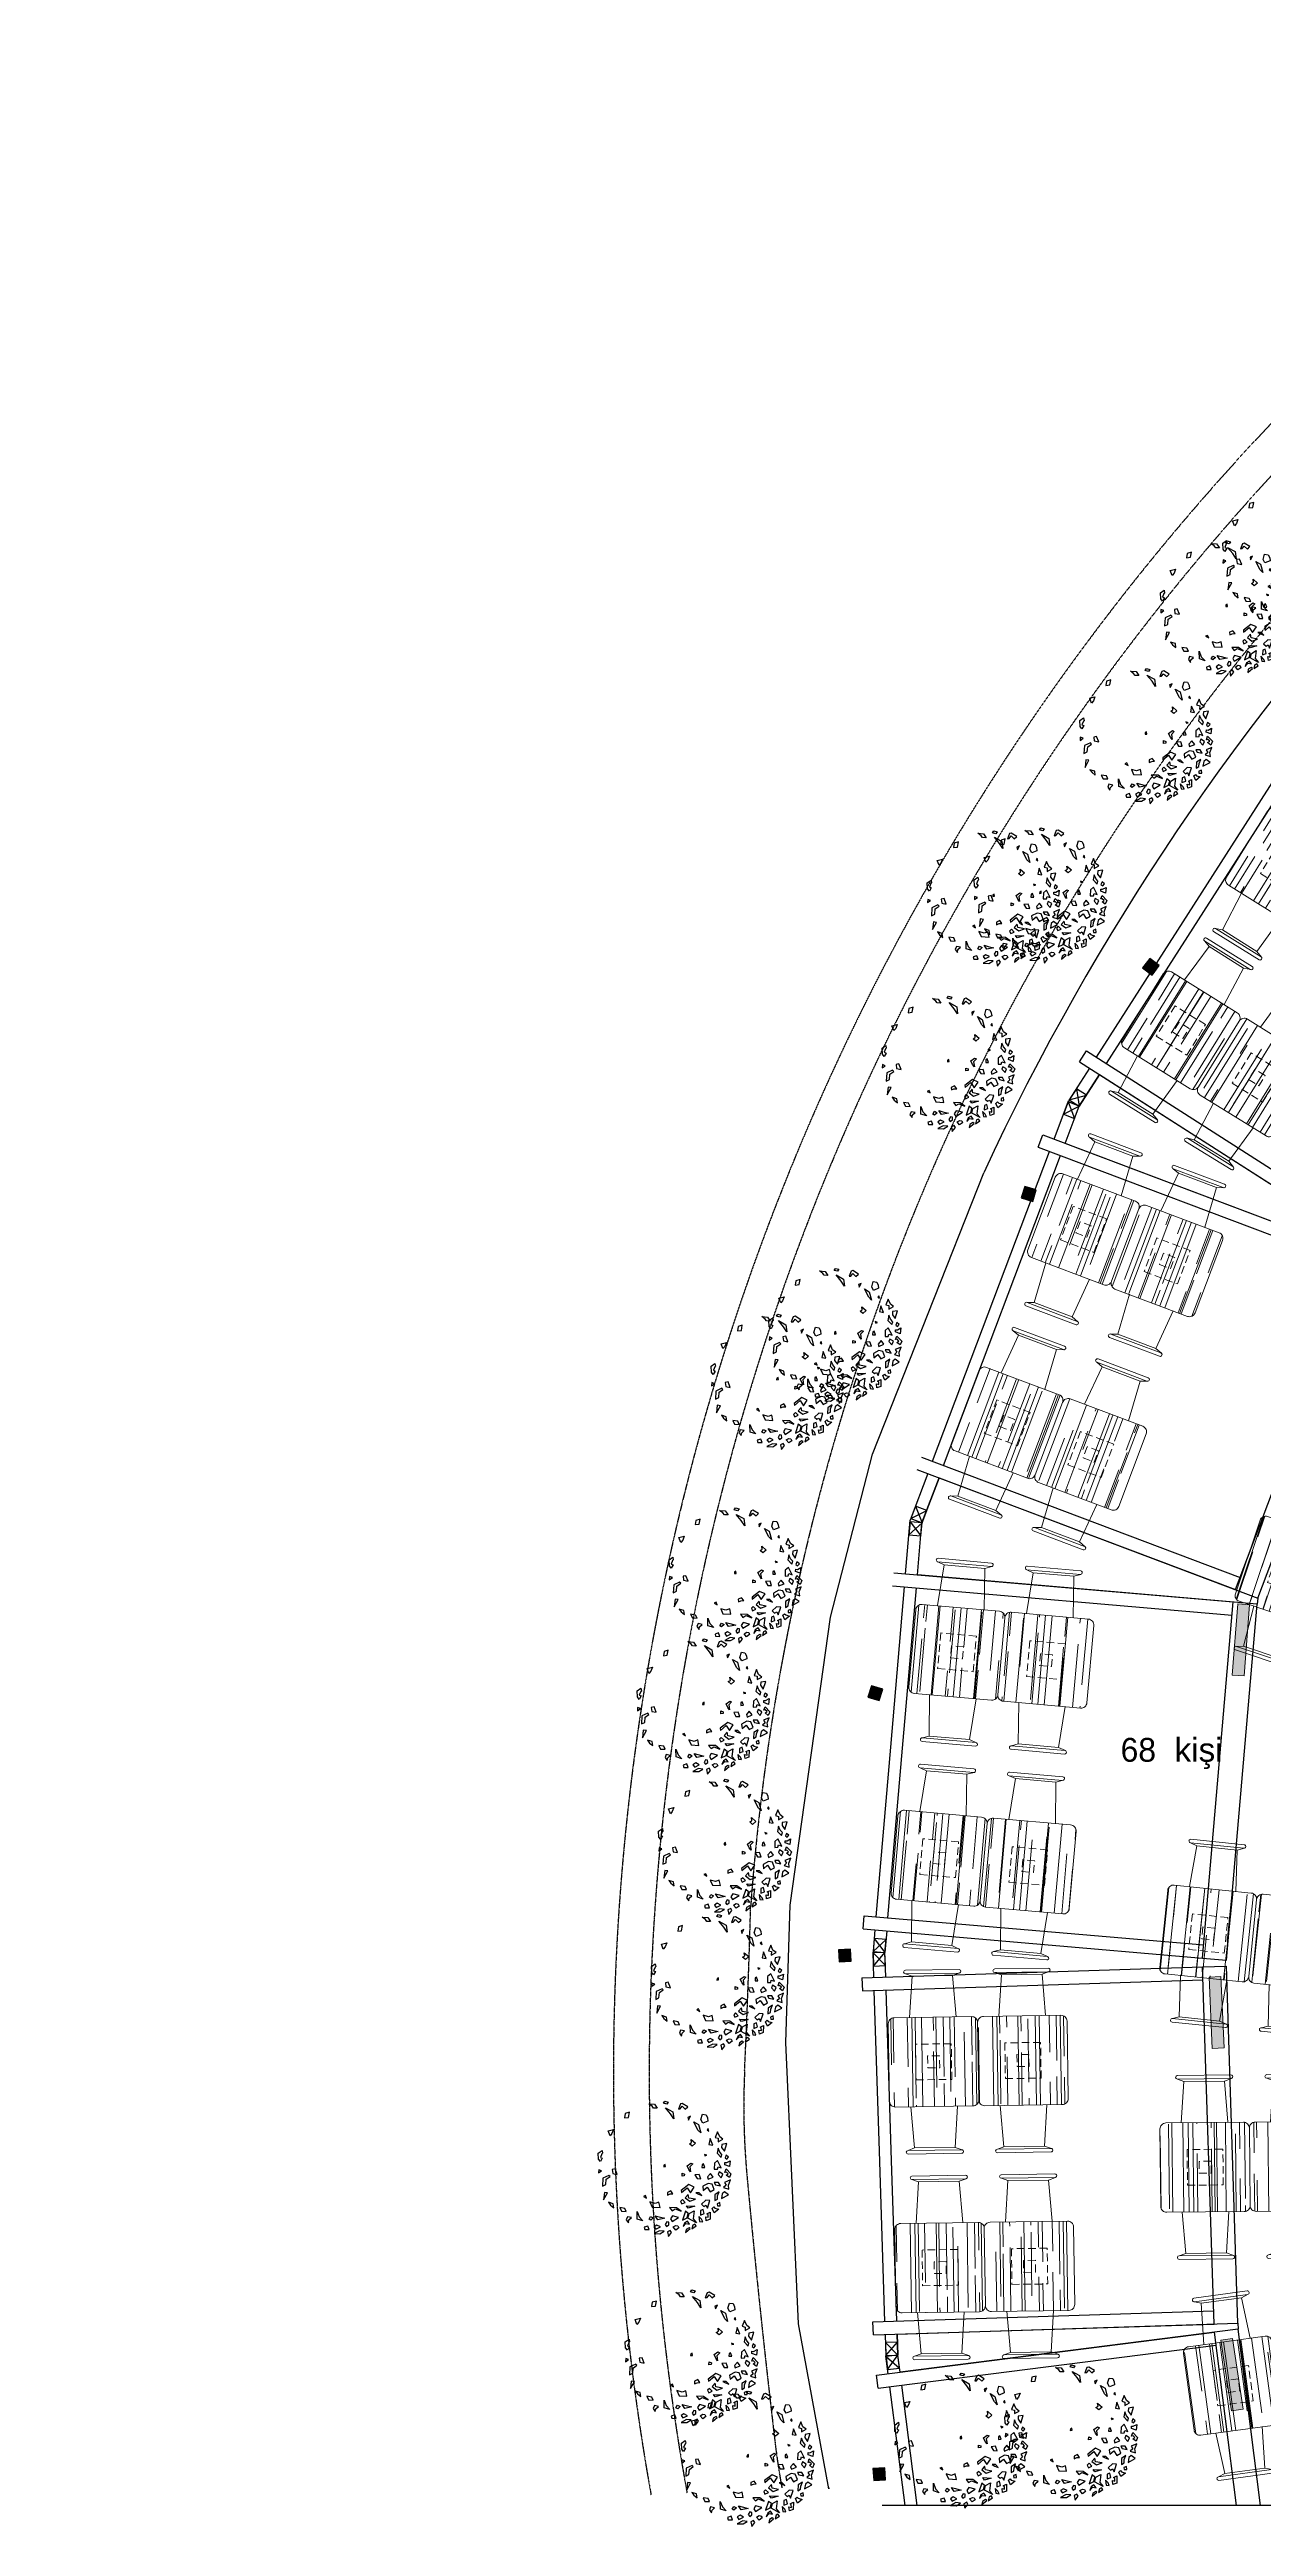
# Model space of a CAD drawing. Header units: millimetres. Extents: x 0 to 45949, y -31098 to 10954.
# Drawn here: x 32598 to 33617, y -7607 to -5528 of the extents above; entities that cross this region are included whole.
import ezdxf
from ezdxf import colors
from ezdxf.entities.mleader import LeaderData, LeaderLine
from ezdxf.enums import TextEntityAlignment as Align
from ezdxf.math import Vec2, Vec3

# ---------------------------------------------------------------- set-up
doc = ezdxf.new("R2010")
doc.units = ezdxf.units.MM
for name, pattern in [('ACAD_ISO02W100', [15, 12, -3]), ('FP-M3-B5-GF$0$FP-M3-B5-GF$0$HIDDEN', [9.525, 6.35, -3.175]), ('HIDDEN', [0.38, 0.25, -0.13])]:
    doc.linetypes.add(name, pattern=pattern)
for name, color, linetype in [('a-pergole-ölçü', 7, 'Continuous'), ('A_IZ_BETONARME', 252, 'HIDDEN'), ('A_ser_olcu', 252, 'Continuous'), ('A绿-1', 94, 'Continuous'), ('TARAMA', 252, 'Continuous'), ('yazı', 21, 'Continuous')]:
    doc.layers.add(name, color=color, linetype=linetype)
doc.layers.add('A_ALAN_BRUT', color=252, linetype='Continuous', lineweight=9)
doc.layers.add('MOBİLYA TEFRİŞ', color=35, linetype='Continuous', lineweight=15)
doc.styles.get("Standard").update_dxf_attribs({"font": 'arial.ttf'})

# ---------------------------------------------------------------- blocks, each defined once
blk = doc.blocks.new('taşıycı ayak')
at = {"layer": 'A_ser_olcu', "true_color": 0x1678d4}
h = blk.add_hatch(color=152, dxfattribs=at)
h.dxf.hatch_style = 1
h.paths.add_polyline_path([(102250.7, 58995.9), (102250.7, 58985.9), (102260.7, 58985.9), (102260.7, 58995.9)])
at = {"layer": 'A_ser_olcu', "color": 152, "true_color": 0x1678d4}
blk.add_lwpolyline([(102250.7, 58995.9), (102250.7, 58985.9), (102260.7, 58985.9), (102260.7, 58995.9)], close=True, dxfattribs=at)
blk = doc.blocks.new('xcvb')
at = {"layer": 'MOBİLYA TEFRİŞ', "linetype": 'Continuous'}
h = blk.add_hatch(dxfattribs=at)
h.set_pattern_fill('AR-RROOF', color=256, scale=0.7, angle=90)
edge = h.paths.add_edge_path()
edge.add_arc((12122.8, 1624), 5, 180, 270)
edge.add_line((12122.8, 1619), (12187.8, 1619))
edge.add_arc((12187.8, 1624), 5, 270, 360)
edge.add_line((12192.8, 1624), (12192.8, 1689))
edge.add_arc((12187.8, 1689), 5, 0, 90)
edge.add_line((12187.8, 1694), (12122.8, 1694))
edge.add_arc((12122.8, 1689), 5, 90, 180)
edge.add_line((12117.8, 1689), (12117.8, 1624))
at = {"color": 252, "linetype": 'FP-M3-B5-GF$0$FP-M3-B5-GF$0$HIDDEN'}
for points in [[(12140.4, 1641.5), (12170.4, 1641.5), (12170.4, 1671.5), (12140.4, 1671.5)], [(12150.4, 1651.5), (12160.4, 1651.5), (12160.4, 1661.5), (12150.4, 1661.5)]]:
    blk.add_lwpolyline(points, close=True, dxfattribs=at)
at = {"layer": 'MOBİLYA TEFRİŞ'}
blk.add_lwpolyline([(12117.8, 1624, 0.414214), (12122.8, 1619), (12187.8, 1619, 0.414214), (12192.8, 1624), (12192.8, 1689, 0.414214), (12187.8, 1694), (12122.8, 1694, 0.414214), (12117.8, 1689)], format="xyb", close=True, dxfattribs=at)
blk = doc.blocks.new('MEŞE+GİYDİRME 75')
at = {"layer": 'MOBİLYA TEFRİŞ', "color": 252}
for p, q in [((19577.7, 2823.7), (19532.7, 2823.7)), ((19532.7, 2823.7), (19577.7, 2823.7)), ((19532.7, 2820.7), (19577.7, 2820.7)), ((19532.7, 2820.7), (19532.7, 2820.7)), ((19538.2, 2818.7), (19532.7, 2820.7)), ((19535.6, 2784.1), (19538.2, 2818.7)), ((19538.2, 2818.7), (19572.3, 2818.7)), ((19572.3, 2818.7), (19578.2, 2820.8)), ((19574.8, 2784.1), (19572.3, 2818.7)), ((19535.6, 2709.1), (19538.2, 2674.4)), ((19574.8, 2709.1), (19572.3, 2674.4)), ((19538.2, 2674.4), (19532.7, 2672.4)), ((19532.7, 2672.4), (19577.7, 2672.4)), ((19532.7, 2672.4), (19532.7, 2672.4)), ((19577.7, 2669.4), (19532.7, 2669.4)), ((19532.7, 2669.4), (19577.7, 2669.4)), ((19538.2, 2674.4), (19572.3, 2674.4)), ((19572.3, 2674.4), (19578.2, 2672.3))]:
    blk.add_line(p, q, dxfattribs=at)
for centre, start, end in [((19532.7, 2822.2), 90, 270), ((19577.7, 2822.2), 270, 90), ((19532.7, 2670.9), 90, 270), ((19577.7, 2670.9), 270, 90)]:
    blk.add_arc(centre, 1.5, start, end, dxfattribs=at)
at = {"color": 1, "linetype": 'ACAD_ISO02W100', "lineweight": 100}
blk.add_blockref('xcvb', (7399.9, 1090), dxfattribs=at)
blk = doc.blocks.new('_TagSlot')
at = {"color": 0, "linetype": 'ByBlock', "lineweight": -2, "transparency": 16777216}
for p, q in [((-4, 4), (4, 4)), ((-4, -4), (4, -4))]:
    blk.add_line(p, q, dxfattribs=at)
for centre, start, end in [((-4, 0), 90, 270), ((4, 0), 270, 90)]:
    blk.add_arc(centre, 4, start, end, dxfattribs=at)
at = {"layer": 'MOBİLYA TEFRİŞ', "color": 0, "transparency": 16777216}
blk.add_attdef('TAGNUMBER', text='', height=3, dxfattribs=at).set_placement((0, -1.5), align=Align.CENTER)
blk = doc.blocks.new('fdg')
at = {"layer": 'a-pergole-ölçü', "color": 1}
for p, q in [((30714.3, -11819.5, 0.7), (30714.3, -11829.5, 0.7)), ((30725.3, -11819.5, 0.7), (30714.3, -11819.5, 0.7)), ((30725.3, -11819.5, 0.7), (30714.3, -11829.5, 0.7)), ((30714.3, -11819.5, 0.7), (30725.3, -11829.5, 0.7)), ((30714.3, -11829.5, 0.7), (30725.3, -11829.5, 0.7)), ((30725.3, -11829.5, 0.7), (30725.3, -11819.5, 0.7))]:
    blk.add_line(p, q, dxfattribs=at)
blk = doc.blocks.new('011')
at = {"layer": 'A绿-1', "color": 0}
for p, q in [((-602, 829), (-612, 762)), ((-612, 762), (-551, 770)), ((-536, 849), (-602, 829)), ((-551, 770), (-536, 849)), ((-233, 983), (-145, 975)), ((-182, 944), (-233, 983)), ((-160, 916), (-182, 944)), ((-103, 913), (-160, 916)), ((-145, 975), (-103, 913)), ((-5, 991), (15, 1022)), ((47, 977), (-5, 991)), ((15, 1022), (68, 1008)), ((25, 921), (141, 856)), ((104, 825), (25, 921)), ((68, 1008), (47, 977)), ((156, 746), (104, 825)), ((141, 856), (156, 746)), ((256, 979), (225, 900)), ((225, 900), (252, 903)), ((252, 903), (284, 943)), ((285, 988), (256, 979)), ((284, 943), (333, 897)), ((372, 934), (285, 988)), ((333, 897), (372, 934)), ((414, 787), (374, 770)), ((374, 770), (383, 728)), ((383, 728), (414, 787)), ((577, 736), (601, 818)), ((601, 818), (656, 809)), ((656, 809), (679, 761)), ((-865, 562), (-783, 582)), ((-837, 486), (-865, 562)), ((-807, 520), (-837, 486)), ((-783, 582), (-807, 520)), ((422, 427), (491, 367)), ((429, 379), (422, 427)), ((464, 703), (539, 660)), ((530, 573), (464, 703)), ((572, 530), (530, 573)), ((539, 660), (572, 530)), ((605, 680), (577, 736)), ((685, 713), (605, 680)), ((688, 595), (672, 575)), ((672, 575), (699, 558)), ((679, 761), (685, 713)), ((699, 558), (688, 595)), ((719, 440), (700, 350)), ((763, 338), (719, 440)), ((834, 546), (797, 457)), ((797, 457), (845, 445)), ((868, 468), (834, 546)), ((845, 445), (843, 391)), ((843, 391), (918, 431)), ((918, 431), (868, 468)), ((-1019, 214), (-961, 256)), ((-1014, 121), (-1019, 214)), ((-987, 84), (-1014, 121)), ((-957, 137), (-987, 84)), ((-964, 205), (-986, 149)), ((-986, 149), (-957, 137)), ((-953, 213), (-964, 205)), ((-961, 256), (-953, 213)), ((-1, 28), (-3, 2)), ((-3, 2), (24, 5)), ((20, 39), (-1, 28)), ((24, 5), (20, 39)), ((361, 16), (419, 58)), ((389, -41), (361, 16)), ((396, 359), (429, 379)), ((440, 322), (396, 359)), ((448, 46), (404, -1)), ((419, 58), (448, 46)), ((491, 367), (440, 322)), ((593, 35), (592, -10)), ((614, 46), (593, 35)), ((635, -8), (614, 46)), ((667, 181), (631, 195)), ((631, 195), (639, 173)), ((639, 173), (667, 181)), ((700, 350), (763, 338)), ((786, 56), (784, -37)), ((835, 98), (786, 56)), ((843, 293), (827, 213)), ((827, 213), (890, 148)), ((834, -35), (843, 2)), ((893, -16), (835, 98)), ((870, 232), (843, 293)), ((843, 2), (893, -16)), ((903, 194), (870, 232)), ((890, 148), (903, 194)), ((902, 351), (898, 303)), ((898, 303), (941, 243)), ((979, 363), (902, 351)), ((941, 243), (979, 363)), ((947, 35), (949, 68)), ((1019, 6), (947, 35)), ((949, 68), (976, 67)), ((968, 182), (951, 142)), ((951, 142), (978, 120)), ((1006, 152), (968, 182)), ((976, 67), (1030, 97)), ((978, 120), (1006, 152)), ((1030, 97), (1019, 6)), ((-1012, -43), (-1015, -94)), ((-1015, -94), (-968, -60)), ((-968, -60), (-1012, -43)), ((-946, -173), (-954, -299)), ((-954, -299), (-903, -274)), ((-855, -131), (-946, -173)), ((-903, -274), (-896, -192)), ((-896, -192), (-837, -150)), ((-837, -150), (-855, -131)), ((-758, -32), (-802, -41)), ((-802, -41), (-794, -103)), ((-794, -103), (-724, -117)), ((-724, -117), (-758, -32)), ((108, -373), (57, -398)), ((141, -418), (108, -373)), ((388, -275), (270, -365)), ((270, -365), (273, -398)), ((273, -398), (361, -323)), ((282, -142), (283, -97)), ((318, -136), (282, -142)), ((283, -97), (319, -111)), ((319, -111), (318, -136)), ((361, -323), (413, -402)), ((473, -314), (388, -275)), ((416, -78), (389, -41)), ((404, -1), (416, -78)), ((413, -402), (473, -314)), ((550, -117), (481, -123)), ((481, -123), (516, -182)), ((516, -182), (574, -185)), ((574, -185), (550, -117)), ((592, -10), (635, -8)), ((687, -256), (603, -301)), ((603, -301), (610, -368)), ((610, -368), (672, -315)), ((672, -315), (720, -385)), ((723, -101), (677, -154)), ((677, -154), (688, -191)), ((749, -267), (687, -256)), ((688, -191), (768, -157)), ((720, -385), (783, -352)), ((768, -157), (723, -101)), ((783, -352), (749, -267)), ((784, -37), (834, -35)), ((784, -242), (804, -276)), ((851, -242), (784, -242)), ((804, -276), (881, -293)), ((860, -76), (844, -116)), ((844, -116), (892, -168)), ((881, -293), (851, -242)), ((917, -110), (860, -76)), ((892, -168), (917, -110)), ((969, -282), (929, -318)), ((929, -318), (1011, -344)), ((1033, -203), (944, -240)), ((944, -240), (969, -282)), ((948, -84), (967, -30)), ((972, -80), (948, -84)), ((967, -30), (1043, -108)), ((968, -128), (1001, -107)), ((1018, -166), (968, -128)), ((1001, -107), (972, -80)), ((1002, -282), (1033, -203)), ((1011, -344), (1002, -282)), ((1043, -108), (1018, -166)), ((-925, -395), (-938, -513)), ((-938, -513), (-877, -401)), ((-877, -401), (-925, -395)), ((-787, -573), (-861, -550)), ((-861, -550), (-829, -595)), ((-829, -595), (-778, -635)), ((-778, -635), (-787, -573)), ((-606, -644), (-685, -632)), ((-685, -632), (-657, -689)), ((-657, -689), (-584, -692)), ((-584, -692), (-606, -644)), ((-414, -811), (-417, -692)), ((-417, -692), (-384, -777)), ((-287, -445), (-317, -459)), ((-317, -459), (-269, -484)), ((-269, -484), (-287, -445)), ((-231, -811), (-206, -769)), ((-136, -569), (-217, -544)), ((-217, -544), (-182, -623)), ((-206, -769), (-165, -792)), ((-182, -623), (-60, -631)), ((-77, -547), (-136, -569)), ((-93, -820), (-135, -758)), ((-135, -758), (-75, -775)), ((-60, -631), (-77, -547)), ((57, -398), (58, -437)), ((58, -437), (98, -420)), ((197, -635), (90, -632)), ((90, -632), (129, -680)), ((98, -420), (141, -418)), ((132, -759), (104, -806)), ((129, -680), (174, -652)), ((230, -784), (132, -759)), ((174, -652), (267, -688)), ((267, -688), (197, -635)), ((288, -508), (260, -536)), ((260, -536), (278, -576)), ((278, -576), (330, -551)), ((330, -551), (288, -508)), ((334, -689), (288, -827)), ((379, -427), (333, -480)), ((333, -480), (403, -534)), ((378, -725), (334, -689)), ((350, -604), (481, -610)), ((378, -641), (350, -604)), ((361, -790), (378, -725)), ((375, -796), (394, -725)), ((481, -610), (378, -641)), ((390, -483), (379, -427)), ((490, -503), (390, -483)), ((394, -725), (469, -683)), ((403, -534), (490, -503)), ((469, -683), (454, -807)), ((547, -402), (497, -402)), ((497, -402), (538, -424)), ((538, -424), (588, -444)), ((588, -444), (547, -402)), ((571, -678), (569, -748)), ((569, -748), (627, -726)), ((611, -661), (571, -678)), ((652, -515), (585, -579)), ((585, -579), (622, -613)), ((627, -726), (611, -661)), ((622, -613), (654, -594)), ((716, -521), (652, -515)), ((654, -594), (677, -642)), ((668, -729), (719, -704)), ((687, -743), (668, -729)), ((677, -642), (716, -521)), ((689, -783), (687, -743)), ((719, -704), (718, -814)), ((751, -645), (777, -622)), ((782, -715), (751, -645)), ((777, -622), (794, -642)), ((854, -659), (782, -715)), ((792, -434), (790, -524)), ((790, -524), (832, -501)), ((860, -389), (792, -434)), ((794, -642), (854, -659)), ((870, -555), (830, -572)), ((830, -572), (833, -605)), ((832, -501), (836, -451)), ((833, -605), (876, -603)), ((836, -451), (860, -389)), ((876, -603), (870, -555)), ((906, -420), (894, -493)), ((894, -493), (1005, -435)), ((943, -389), (906, -420)), ((1005, -435), (943, -389)), ((-567, -776), (-585, -821)), ((-585, -821), (-552, -867)), ((-505, -788), (-567, -776)), ((-552, -867), (-544, -824)), ((-544, -824), (-505, -788)), ((-325, -839), (-414, -811)), ((-384, -777), (-325, -839)), ((-249, -921), (-305, -938)), ((-305, -938), (-295, -974)), ((-295, -974), (-228, -975)), ((-228, -975), (-249, -921)), ((-204, -828), (-231, -811)), ((-165, -792), (-204, -828)), ((-109, -904), (-153, -932)), ((-153, -932), (-126, -969)), ((-68, -992), (-153, -1037)), ((-153, -1037), (-62, -1040)), ((-126, -969), (-54, -933)), ((-54, -933), (-109, -904)), ((16, -798), (-93, -820)), ((-75, -775), (16, -798)), ((3, -1000), (-68, -992)), ((-62, -1040), (3, -1000)), ((44, -854), (19, -896)), ((19, -896), (41, -925)), ((41, -925), (76, -899)), ((75, -860), (44, -854)), ((100, -987), (58, -1009)), ((58, -1009), (72, -1080)), ((72, -1080), (120, -1020)), ((76, -899), (75, -860)), ((120, -1020), (100, -987)), ((104, -806), (129, -849)), ((129, -849), (230, -784)), ((146, -933), (188, -911)), ((186, -981), (146, -933)), ((232, -948), (186, -981)), ((188, -911), (219, -917)), ((219, -917), (232, -948)), ((288, -827), (361, -790)), ((320, -872), (298, -928)), ((298, -928), (342, -880)), ((365, -844), (320, -872)), ((337, -1021), (411, -959)), ((347, -973), (337, -1021)), ((342, -880), (397, -889)), ((391, -945), (347, -973)), ((397, -889), (365, -844)), ((506, -867), (375, -796)), ((411, -959), (391, -945)), ((450, -903), (435, -962)), ((435, -962), (502, -917)), ((480, -889), (450, -903)), ((454, -807), (506, -867)), ((502, -917), (480, -889)), ((585, -813), (543, -771)), ((543, -771), (555, -847)), ((555, -847), (603, -853)), ((603, -853), (585, -813)), ((659, -836), (650, -774)), ((650, -774), (689, -783)), ((718, -814), (659, -836))]:
    blk.add_line(p, q, dxfattribs=at)
blk = doc.blocks.new('defgbh')
at = {"layer": 'MOBİLYA TEFRİŞ'}
ml = blk.add_multileader_block('Standard', dxfattribs=at)
ml.set_content('_TagSlot', color=30, scale=1.5)
ml.set_attribute('TAGNUMBER', 'MH-20', width=0)
ml.set_leader_properties()
ml.build(insert=Vec2(0, 0))
ml.multileader.update_dxf_attribs({"leader_type": 0})
ctx = ml.context
ctx.base_point, ctx.plane_origin = Vec3(22484.1, 4116.4), Vec3(22496.1, 4116.4)
notes = []
notes.append((ctx, [(0, (0, 0, 0), (0, 0), (1, 0), 1, [])]))
ctx.block.insert = Vec3(22496.1, 4116.4)
for ctx, leaders in notes:
    for number, flags, end, landing, length, lines in leaders:
        leader = LeaderData()
        leader.index, (leader.has_last_leader_line, leader.has_dogleg_vector, leader.attachment_direction) = number, flags
        leader.last_leader_point, leader.dogleg_vector, leader.dogleg_length = Vec3(end), Vec3(landing), length
        for number, points, colour, breaks in lines:
            line = LeaderLine()
            line.index, line.vertices, line.color, line.breaks = number, Vec3.list(points), colors.encode_raw_color(colour), breaks
            leader.lines.append(line)
        ctx.leaders.append(leader)

msp = doc.modelspace()

# ---------------------------------------------------------------- hatches: boundary and pattern name
at = {"layer": 'TARAMA'}
h = msp.add_hatch(color=3, dxfattribs=at)
h.dxf.hatch_style = 1
h.paths.add_polyline_path([(33590.362, -6892.139), (33595.003, -6832.319), (33604.973, -6833.092), (33600.332, -6892.913)])
h = msp.add_hatch(color=3, dxfattribs=at)
h.dxf.hatch_style = 1
h.paths.add_polyline_path([(33573.693, -7205.629), (33570.943, -7145.692), (33580.932, -7145.233), (33583.683, -7205.17)])
h = msp.add_hatch(color=3, dxfattribs=at)
h.dxf.hatch_style = 1
h.paths.add_polyline_path([(33589.764, -7509.866), (33580.816, -7450.537), (33590.704, -7449.046), (33599.652, -7508.375)])

# ---------------------------------------------------------------- linework, layer by layer
at = {"color": 114, "linetype": 'Continuous', "true_color": 0x139b48}
for p, q in [((33476.529, -6373.501, 0.7), (33626.348, -6139.325, 0.7)), ((33484.953, -6378.89, 0.7), (33634.772, -6144.714, 0.7)), ((33462.177, -6377.377, 0.7), (33468.106, -6368.111, 0.7)), ((33462.177, -6377.377, 0.7), (33703.092, -6531.508, 0.7)), ((33468.106, -6368.111, 0.7), (33709.02, -6522.242, 0.7)), ((33427.707, -6449.085, 0.7), (33431.591, -6438.794, 0.7)), ((33431.591, -6438.794, 0.7), (33699.169, -6539.781, 0.7)), ((33338.901, -6712.709, 0.7), (33437.063, -6452.616, 0.7)), ((33348.257, -6716.24, 0.7), (33446.419, -6456.147, 0.7)), ((33427.707, -6449.085, 0.7), (33695.284, -6550.072, 0.7)), ((33329.545, -6709.178, 0.7), (33597.122, -6810.165, 0.7)), ((33325.661, -6719.469, 0.7), (33593.238, -6820.456, 0.7)), ((33303.831, -6952.559, 0.7), (33315.425, -6818.058, 0.7)), ((33305.462, -6817.199, 0.7), (33590.405, -6841.76, 0.7)), ((33306.407, -6806.239, 0.7), (33591.35, -6830.801, 0.7)), ((33313.794, -6953.418, 0.7), (33325.388, -6818.916, 0.7)), ((33291.551, -7095.03, 0.7), (33303.831, -6952.559, 0.7)), ((33301.514, -7095.889, 0.7), (33313.794, -6953.418, 0.7)), ((33280.643, -7105.131, 0.7), (33281.588, -7094.172, 0.7)), ((33280.643, -7105.131, 0.7), (33565.586, -7129.692, 0.7)), ((33281.588, -7094.172, 0.7), (33566.531, -7118.733, 0.7)), ((33279.669, -7146.225, 0.7), (33565.522, -7137.051, 0.7)), ((33279.669, -7146.225, 0.7), (33280.022, -7157.219, 0.7)), ((33280.022, -7157.219, 0.7), (33565.875, -7148.046, 0.7)), ((33294.347, -7291.829, 0.7), (33290.017, -7156.898, 0.7)), ((33304.598, -7299.504, 0.7), (33300.011, -7156.577, 0.7)), ((33298.933, -7434.755, 0.7), (33294.347, -7291.829, 0.7)), ((33308.928, -7434.434, 0.7), (33304.598, -7299.504, 0.7)), ((33288.938, -7435.076, 0.7), (33574.791, -7425.903, 0.7)), ((33289.291, -7446.07, 0.7), (33288.938, -7435.076, 0.7)), ((33289.291, -7446.07, 0.7), (33575.144, -7436.897, 0.7)), ((33291.843, -7479.963, 0.7), (33575.545, -7443.785, 0.7)), ((33293.234, -7490.875, 0.7), (33576.937, -7454.697, 0.7)), ((33293.234, -7490.875, 0.7), (33291.843, -7479.963, 0.7)), ((33315.87, -7589.326, 0.7), (33303.154, -7489.61, 0.7)), ((33325.951, -7589.326, 0.7), (33313.074, -7488.345, 0.7))]:
    msp.add_line(p, q, dxfattribs=at)
at = {"color": 251, "true_color": 0x636466}
for p, q in [((33288.43, -6706.794), (33381.862, -6470.588, 0)), ((33253.377, -6843.468), (33288.43, -6706.794)), ((33219.525, -7085.293), (33253.377, -6843.468)), ((33215.855, -7200.556), (33219.525, -7085.293)), ((33226.533, -7436.854), (33215.855, -7200.556)), ((33251.903, -7575.206), (33226.533, -7436.854)), ((33251.637, -7573.756), (33251.903, -7575.206))]:
    msp.add_line(p, q, dxfattribs=at)
at = {"color": 6, "linetype": 'Continuous'}
for p, q in [((33593.238, -6820.456, 0.7), (33699.169, -6539.781, 0.7)), ((33611.95, -6827.518, 0.7), (33717.88, -6546.843, 0.7)), ((33565.586, -7129.692, 0.7), (33591.35, -6830.801, 0.7)), ((33585.513, -7131.41, 0.7), (33611.276, -6832.518, 0.7)), ((33565.586, -7129.692, 0.7), (33585.513, -7131.41, 0.7)), ((33565.522, -7137.051, 0.7), (33585.511, -7136.41, 0.7)), ((33575.144, -7436.897, 0.7), (33565.522, -7137.051, 0.7)), ((33595.134, -7436.256, 0.7), (33585.511, -7136.41, 0.7)), ((33614.267, -7589.326, 0.7), (33595.385, -7441.256, 0.7)), ((33594.105, -7589.326, 0.7), (33575.545, -7443.785, 0.7))]:
    msp.add_line(p, q, dxfattribs=at)
msp.add_lwpolyline([(33731.246, -7589.326), (33296.799, -7589.326)])
at = {"color": 251, "true_color": 0x636466}
msp.add_arc((35246.278, -7334.541, 0), 2054.862, 118.439789, 155.137449, dxfattribs=at)
at = {"layer": 'a-pergole-ölçü', "color": 114, "true_color": 0x139b48}
for p, q in [((33470.601, -6382.767, 0.7), (33453.102, -6410.118, 0.7)), ((33479.025, -6388.156, 0.7), (33462.089, -6414.627, 0.7)), ((33440.947, -6442.325, 0.7), (33453.102, -6410.118, 0.7)), ((33450.303, -6445.856, 0.7), (33462.089, -6414.627, 0.7)), ((33335.017, -6723, 0.7), (33320.245, -6762.139, 0.7)), ((33344.372, -6726.531, 0.7), (33330.089, -6764.376, 0.7)), ((33316.37, -6807.098, 0.7), (33320.245, -6762.139, 0.7)), ((33326.333, -6807.957, 0.7), (33330.089, -6764.376, 0.7))]:
    msp.add_line(p, q, dxfattribs=at)
at = {"layer": 'a-pergole-ölçü', "color": 114}
for p, q in [((33290.606, -7105.99, 0.7), (33288.986, -7124.785, 0.7)), ((33300.569, -7106.849, 0.7), (33299, -7125.055, 0.7)), ((33289.664, -7145.904, 0.7), (33288.986, -7124.785, 0.7)), ((33299.659, -7145.583, 0.7), (33299, -7125.055, 0.7)), ((33299.286, -7445.749, 0.7), (33299.866, -7463.827, 0.7)), ((33301.763, -7478.698, 0.7), (33299.866, -7463.827, 0.7)), ((33309.281, -7445.429, 0.7), (33309.846, -7463.032, 0.7)), ((33311.682, -7477.434, 0.7), (33309.846, -7463.032, 0.7))]:
    msp.add_line(p, q, dxfattribs=at)
at = {"layer": 'A_ALAN_BRUT', "color": 3}
for points in [[(33590.362, -6892.139), (33595.003, -6832.319), (33604.973, -6833.092), (33600.332, -6892.913)], [(33573.693, -7205.629), (33570.943, -7145.692), (33580.932, -7145.233), (33583.683, -7205.17)], [(33589.764, -7509.866), (33580.816, -7450.537), (33590.704, -7449.046), (33599.652, -7508.375)]]:
    msp.add_lwpolyline(points, close=True, dxfattribs=at)
at = {"layer": 'A_IZ_BETONARME'}
for points in [[(33102.716, -7580.229, -0.27732153), (33839.7, -5644.301)], [(33212.512, -7574.412, -0.01565404), (33206.716, -7535.826, -0.00637839), (33183.244, -7313.169, -0.03480967), (33181.224, -7224.14, 0.00498944), (33186.335, -7085.79, -0.03457977), (33223.689, -6825.829, -0.02911715), (33282.71, -6612.628, -0.01138523), (33312.477, -6531.346, -0.02118837), (33377.584, -6384.049, -0.02118837), (33454.925, -6242.792, -0.00629238), (33480.173, -6202.15, -0.04334437), (33680.598, -5941.281, -0.04334437), (33922.996, -5718.872, -0.0131245), (33961.363, -5690.925), (33961.363, -5674.301), (33850.12, -5674.301, 0.27642595), (33132.91, -7578.629, 0.27642595)]]:
    msp.add_lwpolyline(points, format="xyb", dxfattribs=at)
at = {"layer": 'TARAMA', "color": 3, "elevation": 0.7}
for points in [[(33719.939, -6542.286), (33717.88, -6546.843), (33450.303, -6445.856), (33462.089, -6414.627), (33479.025, -6388.156)], [(33611.95, -6827.518), (33611.276, -6832.518), (33326.333, -6807.957), (33330.089, -6764.376), (33344.372, -6726.531)], [(33595.134, -7436.256), (33595.385, -7441.256), (33311.682, -7477.434), (33309.846, -7463.032), (33309.281, -7445.429)]]:
    msp.add_lwpolyline(points, close=True, dxfattribs=at)

# ---------------------------------------------------------------- block references
at = {"color": 253}
for p, rotation in [((16656.294, 8242.604), 309.9530933489498), ((13998.594, 4361.113), 321.3153757973455)]:
    msp.add_blockref('defgbh', p, dxfattribs=dict(at, rotation=rotation))
at = {"layer": 'a-pergole-ölçü', "color": 1}
for p, rotation in [((6812.842, -25730.994), 56.99999999999989), ((11407.349, -30859.845), 68.99999999999991), ((11279.291, -31199.324), 68.99999999999989), ((18867.727, -36341.738), 84.99999999999991), ((22549.012, -38244.47), 91.9999999999999), ((18837.597, -36691.458), 84.99999999999987), ((22559.474, -38571.454), 91.9999999999999), ((25313.001, -39400.952), 96.99999999999993)]:
    msp.add_blockref('fdg', p, dxfattribs=dict(at, rotation=rotation))
at = {"layer": 'A_ser_olcu', "color": 3}
for p, rotation in [((19591.37, -123524.182), 53.24247036046305), ((59779, -121559.317), 72.92166833230154), ((59650.241, -121978.416), 72.92166833230154), ((98889.799, -105258.015), 93.79204137488072), ((98918.656, -105693.386), 93.79204137488072)]:
    msp.add_blockref('taşıycı ayak', p, dxfattribs=dict(at, rotation=rotation))
at = {"layer": 'A绿-1', "xscale": 0.05399999999999999, "yscale": 0.05399999999999999, "zscale": 0.05399999999999999}
for p in [(33637.457, -5953.619), (33585.184, -5995.362), (33517.542, -6102.52), (33389.557, -6238.673), (33428.932, -6236.159), (33351.592, -6377.417), (33256.717, -6605.996), (33208.244, -6644.368), (33172.861, -6807.044), (33146.127, -6917.066), (33164.131, -7034.839), (33158.132, -7148.345), (33113.471, -7305.034), (33136.114, -7463.453), (33362.181, -7533.24), (33454.715, -7526.389), (33183.32, -7548.532)]:
    msp.add_blockref('011', p, dxfattribs=at)
at = {"layer": 'MOBİLYA TEFRİŞ'}
for p, rotation in [((15576.284, 1775.861, 0.7), 328.1370876494129), ((15488.959, 1639.367, 0.7), 328.1370876494129), ((15552.657, 1599.775, 0.7), 328.1370876494129), ((14200.895, -2179.465), 339.3135252599319), ((14271.059, -2205.959), 339.3135252599319), ((14136.829, -2341.907), 339.3135252599319), ((14206.994, -2368.401), 339.3135252599319), ((14227.339, -3180.458), 341.4287989008639), ((13638.221, -7886.287, 0.7), 354.9463718563496), ((13712.929, -7892.893, 0.7), 354.9463718563496), ((13623.322, -8059.133, 0.7), 354.9463718563496), ((13698.03, -8065.74, 0.7), 354.9463718563496), ((13836.722, -7842.036), 354.1322885351776), ((13911.329, -7849.704), 354.1322885351776), ((13826.841, -10249.046, 0.7), 0.8381366621858375), ((13901.833, -10247.949, 0.7), 0.8381366621858375), ((14042.176, -10255.763), 0.5980860200628949), ((14117.172, -10254.98), 0.5980860200628949), ((13832.344, -10421.808, 0.7), 0.8381366621858375), ((13907.336, -10420.711, 0.7), 0.8381366621858375), ((14591.796, -12871.517), 7.823580249806969)]:
    msp.add_blockref('MEŞE+GİYDİRME 75', p, dxfattribs=dict(at, rotation=rotation))

# ---------------------------------------------------------------- texts
at = {"layer": 'yazı', "insert": (33496.752, -6944.917), "char_height": 20, "attachment_point": 1}
msp.add_mtext_dynamic_manual_height_columns('{\\fNarkisim|b0|i0|c0|p34;68}  {\\fArial|b0|i0|c162|p34;kişi}', width=143.8943, gutter_width=12.5, heights=[0], dxfattribs=at)

# ---------------------------------------------------------------- leaders
at = {"layer": 'MOBİLYA TEFRİŞ'}
ml = msp.add_multileader_block('Standard', dxfattribs=at)
ml.set_content('_TagSlot', color=30, scale=1.5)
ml.set_attribute('TAGNUMBER', 'MH-20', width=0)
ml.set_leader_properties()
ml.build(insert=Vec2(0, 0))
ml.multileader.update_dxf_attribs({"leader_type": 0})
ctx = ml.context
ctx.base_point, ctx.plane_origin, ctx.plane_x_axis, ctx.plane_y_axis = Vec3(34452.989, -6732.544), Vec3(34464.989, -6732.537), Vec3(0.99999984, 0.00057414), Vec3(-0.00057414, 0.99999984)
notes = []
notes.append((ctx, [(0, (0, 0, 0), (0, 0), (1, 0), 1, [])]))
ctx.block.insert, ctx.block.rotation = Vec3(34464.989, -6732.537), 0.00057414
ml = msp.add_multileader_block('Standard', dxfattribs=at)
ml.set_content('_TagSlot', color=30, scale=1.5)
ml.set_attribute('TAGNUMBER', 'MH-20', width=0)
ml.set_leader_properties()
ml.build(insert=Vec2(0, 0))
ml.multileader.update_dxf_attribs({"leader_type": 0})
ctx = ml.context
ctx.base_point, ctx.plane_origin, ctx.plane_x_axis, ctx.plane_y_axis = Vec3(34267.585, -6734.978), Vec3(34279.585, -6734.971), Vec3(0.99999984, 0.00057414), Vec3(-0.00057414, 0.99999984)
notes.append((ctx, [(0, (0, 0, 0), (0, 0), (1, 0), 1, [])]))
ctx.block.insert, ctx.block.rotation = Vec3(34279.585, -6734.971), 0.00057414
ml = msp.add_multileader_block('Standard', dxfattribs=at)
ml.set_content('_TagSlot', color=30, scale=1.5)
ml.set_attribute('TAGNUMBER', 'MH-20', width=0)
ml.set_leader_properties()
ml.build(insert=Vec2(0, 0))
ml.multileader.update_dxf_attribs({"leader_type": 0})
ctx = ml.context
ctx.base_point, ctx.plane_origin, ctx.plane_x_axis, ctx.plane_y_axis = Vec3(34458.831, -6943.862), Vec3(34470.831, -6943.855), Vec3(0.99999984, 0.00057414), Vec3(-0.00057414, 0.99999984)
notes.append((ctx, [(0, (0, 0, 0), (0, 0), (1, 0), 1, [])]))
ctx.block.insert, ctx.block.rotation = Vec3(34470.831, -6943.855), 0.00057414
ml = msp.add_multileader_block('Standard', dxfattribs=at)
ml.set_content('_TagSlot', color=30, scale=1.5)
ml.set_attribute('TAGNUMBER', 'MH-20', width=0)
ml.set_leader_properties()
ml.build(insert=Vec2(0, 0))
ml.multileader.update_dxf_attribs({"leader_type": 0})
ctx = ml.context
ctx.base_point, ctx.plane_origin, ctx.plane_x_axis, ctx.plane_y_axis = Vec3(34273.427, -6946.295), Vec3(34285.427, -6946.288), Vec3(0.99999984, 0.00057414), Vec3(-0.00057414, 0.99999984)
notes.append((ctx, [(0, (0, 0, 0), (0, 0), (1, 0), 1, [])]))
ctx.block.insert, ctx.block.rotation = Vec3(34285.427, -6946.288), 0.00057414
ml = msp.add_multileader_block('Standard', dxfattribs=at)
ml.set_content('_TagSlot', color=30, scale=1.5)
ml.set_attribute('TAGNUMBER', 'MH-20', width=0)
ml.set_leader_properties()
ml.build(insert=Vec2(0, 0))
ml.multileader.update_dxf_attribs({"leader_type": 0})
ctx = ml.context
ctx.base_point, ctx.plane_origin, ctx.plane_x_axis, ctx.plane_y_axis = Vec3(34582.009, -7275.722), Vec3(34594.009, -7275.715), Vec3(0.99999984, 0.00057414), Vec3(-0.00057414, 0.99999984)
notes.append((ctx, [(0, (0, 0, 0), (0, 0), (1, 0), 1, [])]))
ctx.block.insert, ctx.block.rotation = Vec3(34594.009, -7275.715), 0.00057414
ml = msp.add_multileader_block('Standard', dxfattribs=at)
ml.set_content('_TagSlot', color=30, scale=1.5)
ml.set_attribute('TAGNUMBER', 'MH-20', width=0)
ml.set_leader_properties()
ml.build(insert=Vec2(0, 0))
ml.multileader.update_dxf_attribs({"leader_type": 0})
ctx = ml.context
ctx.base_point, ctx.plane_origin, ctx.plane_x_axis, ctx.plane_y_axis = Vec3(34396.605, -7278.155), Vec3(34408.605, -7278.148), Vec3(0.99999984, 0.00057414), Vec3(-0.00057414, 0.99999984)
notes.append((ctx, [(0, (0, 0, 0), (0, 0), (1, 0), 1, [])]))
ctx.block.insert, ctx.block.rotation = Vec3(34408.605, -7278.148), 0.00057414
for ctx, leaders in notes:
    for number, flags, end, landing, length, lines in leaders:
        leader = LeaderData()
        leader.index, (leader.has_last_leader_line, leader.has_dogleg_vector, leader.attachment_direction) = number, flags
        leader.last_leader_point, leader.dogleg_vector, leader.dogleg_length = Vec3(end), Vec3(landing), length
        for number, points, colour, breaks in lines:
            line = LeaderLine()
            line.index, line.vertices, line.color, line.breaks = number, Vec3.list(points), colors.encode_raw_color(colour), breaks
            leader.lines.append(line)
        ctx.leaders.append(leader)

doc.saveas('drawing.dxf')
